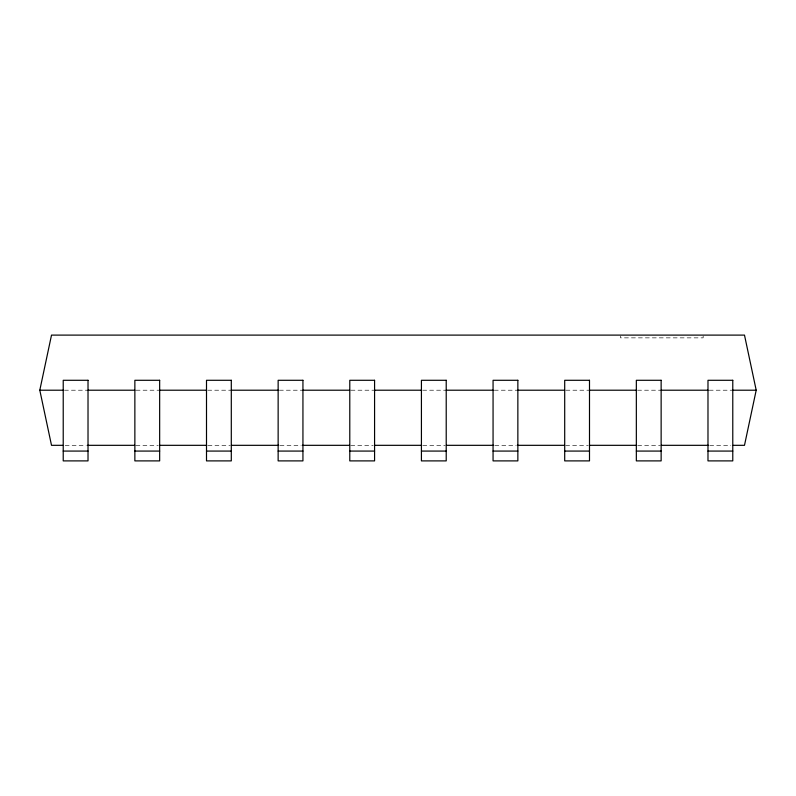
<?xml version="1.0" encoding="UTF-8"?>
<svg xmlns="http://www.w3.org/2000/svg" width="796" height="796" viewBox="0 0 796 796"><rect width="100%" height="100%" fill="white"/><g stroke="black" fill="none" stroke-linecap="round" stroke-linejoin="round"><path stroke-width="0.6" stroke-dasharray="3.98 2.98" d="M64.456 390.209L88.018 390.209M136.096 390.209L159.658 390.209M207.736 390.209L231.298 390.209M279.376 390.209L302.938 390.209M351.016 390.209L374.578 390.209M422.656 390.209L446.218 390.209M494.296 390.209L517.858 390.209M565.936 390.209L589.498 390.209M637.576 390.209L661.138 390.209M709.216 390.209L732.778 390.209M65.172 445.322L86.286 445.322M135.967 445.322L158.314 445.322M207.995 445.322L230.343 445.322M280.023 445.322L301.137 445.322M350.807 445.322L373.165 445.322M422.835 445.322L445.193 445.322M494.863 445.322L515.977 445.322M565.658 445.322L588.005 445.322M637.686 445.322L660.033 445.322M709.714 445.322L730.827 445.322M703.157 336.021L703.157 337.862L620.492 337.862L620.492 336.021"/><path stroke-width="1.19" d="M62.695 445.322L51.511 445.322L39.8 390.209L51.511 335.106L744.489 335.106L756.2 390.209L744.489 445.322L733.305 445.322M39.8 390.209L63.222 390.209M88.018 390.209L134.862 390.209M159.658 390.209L206.502 390.209M231.298 390.209L278.142 390.209M302.938 390.209L349.782 390.209M374.578 390.209L421.422 390.209M446.218 390.209L493.062 390.209M517.858 390.209L564.702 390.209M589.498 390.209L636.342 390.209M661.138 390.209L707.982 390.209M732.778 390.209L756.2 390.209M87.53 445.322L134.723 445.322M159.558 445.322L206.751 445.322M231.586 445.322L278.779 445.322M302.371 445.322L349.563 445.322M374.409 445.322L421.591 445.322M446.437 445.322L493.629 445.322M517.221 445.322L564.414 445.322M589.249 445.322L636.442 445.322M661.277 445.322L708.47 445.322M63.222 451.073L88.018 451.073M134.862 451.073L159.658 451.073M206.502 451.073L231.298 451.073M278.142 451.073L302.938 451.073M349.782 451.073L374.578 451.073M421.422 451.073L446.218 451.073M493.062 451.073L517.858 451.073M564.702 451.073L589.498 451.073M636.342 451.073L661.138 451.073M707.982 451.073L732.778 451.073M88.018 380.289L63.222 380.289L63.222 460.894L88.018 460.894L88.018 380.289M159.658 380.289L134.862 380.289L134.862 460.894L159.658 460.894L159.658 380.289M231.298 380.289L206.502 380.289L206.502 460.894L231.298 460.894L231.298 380.289M302.938 380.289L278.142 380.289L278.142 460.894L302.938 460.894L302.938 380.289M374.578 380.289L349.782 380.289L349.782 460.894L374.578 460.894L374.578 380.289M446.218 380.289L421.422 380.289L421.422 460.894L446.218 460.894L446.218 380.289M517.858 380.289L493.062 380.289L493.062 460.894L517.858 460.894L517.858 380.289M589.498 380.289L564.702 380.289L564.702 460.894L589.498 460.894L589.498 380.289M661.138 380.289L636.342 380.289L636.342 460.894L661.138 460.894L661.138 380.289M732.778 380.289L707.982 380.289L707.982 460.894L732.778 460.894L732.778 380.289"/></g></svg>
